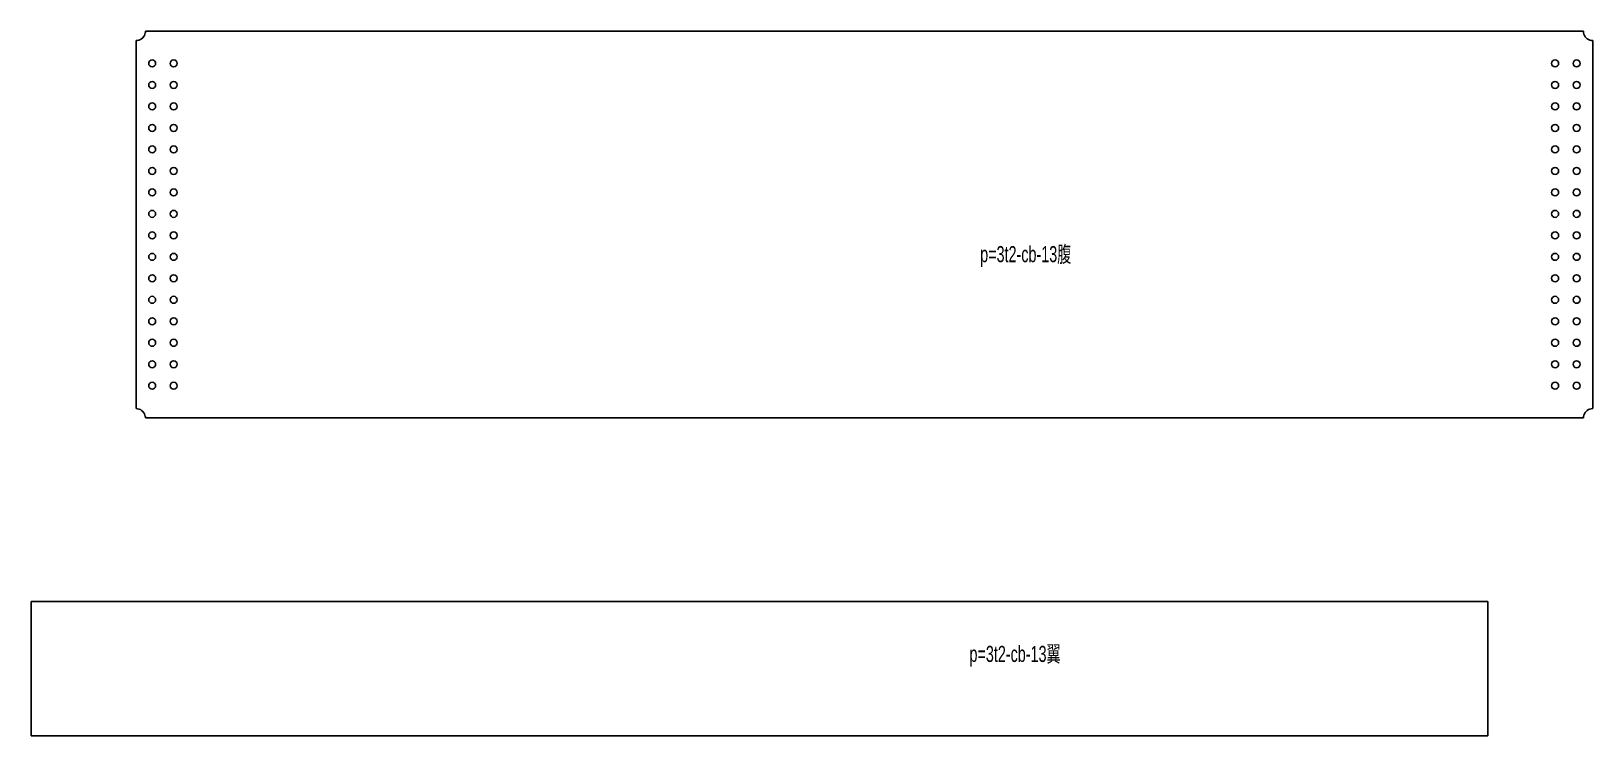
# Model space of a CAD drawing. Header units: millimetres. Extents: x 284 to 6094, y 335 to 2959.
import ezdxf

# ---------------------------------------------------------------- set-up
doc = ezdxf.new("R2010")
doc.units = ezdxf.units.MM
doc.layers.add('PartMark', color=3, linetype='Continuous', lineweight=0)
doc.styles.add('romsim', font='ARIAL.TTF')

msp = doc.modelspace()

# ---------------------------------------------------------------- linework, layer by layer
at = {"color": 7}
for p, q in [((679.6, 2924), (674.1, 2923.6)), ((674.1, 2923.6), (674.1, 1553.6)), ((709.1, 2958.6), (708.7, 2953.1)), ((6059.4, 2958.6), (709.1, 2958.6)), ((6059.9, 2953.1), (6059.4, 2958.6)), ((6094.4, 2923.6), (6089, 2924)), ((6094.4, 1553.6), (6094.4, 2923.6)), ((674.1, 1553.6), (679.6, 1553.2)), ((708.7, 1524.1), (709.1, 1518.6)), ((709.1, 1518.6), (6059.4, 1518.6)), ((6059.4, 1518.6), (6059.9, 1524.1)), ((6089, 1553.2), (6094.4, 1553.6)), ((284.1, 835.4), (284.1, 335.4)), ((5704.4, 835.4), (284.1, 835.4)), ((5704.4, 335.4), (5704.4, 835.4)), ((284.1, 335.4), (5704.4, 335.4))]:
    msp.add_line(p, q, dxfattribs=at)
for centre, radius, start, end in [((674.1, 2958.6), 35, 279, 351), ((6094.4, 2958.6), 35, 189, 261), ((734.1, 2838.6), 13, 0, 180), ((814.1, 2838.6), 13, 0, 180), ((5954.4, 2838.6), 13, 0, 180), ((6034.4, 2838.6), 13, 0, 180), ((734.1, 2838.6), 13, 180, 0), ((814.1, 2838.6), 13, 180, 0), ((5954.4, 2838.6), 13, 180, 0), ((6034.4, 2838.6), 13, 180, 0), ((734.1, 2758.6), 13, 0, 180), ((734.1, 2758.6), 13, 180, 0), ((814.1, 2758.6), 13, 0, 180), ((814.1, 2758.6), 13, 180, 0), ((5954.4, 2758.6), 13, 0, 180), ((5954.4, 2758.6), 13, 180, 0), ((6034.4, 2758.6), 13, 0, 180), ((6034.4, 2758.6), 13, 180, 0), ((734.1, 2678.6), 13, 0, 180), ((734.1, 2678.6), 13, 180, 0), ((814.1, 2678.6), 13, 0, 180), ((814.1, 2678.6), 13, 180, 0), ((5954.4, 2678.6), 13, 0, 180), ((5954.4, 2678.6), 13, 180, 0), ((6034.4, 2678.6), 13, 0, 180), ((6034.4, 2678.6), 13, 180, 0), ((734.1, 2598.6), 13, 0, 180), ((734.1, 2598.6), 13, 180, 0), ((814.1, 2598.6), 13, 0, 180), ((814.1, 2598.6), 13, 180, 0), ((5954.4, 2598.6), 13, 0, 180), ((5954.4, 2598.6), 13, 180, 0), ((6034.4, 2598.6), 13, 0, 180), ((6034.4, 2598.6), 13, 180, 0), ((734.1, 2518.6), 13, 0, 180), ((734.1, 2518.6), 13, 180, 0), ((814.1, 2518.6), 13, 0, 180), ((814.1, 2518.6), 13, 180, 0), ((5954.4, 2518.6), 13, 0, 180), ((5954.4, 2518.6), 13, 180, 0), ((6034.4, 2518.6), 13, 0, 180), ((6034.4, 2518.6), 13, 180, 0), ((734.1, 2438.6), 13, 0, 180), ((814.1, 2438.6), 13, 0, 180), ((5954.4, 2438.6), 13, 0, 180), ((6034.4, 2438.6), 13, 0, 180), ((734.1, 2438.6), 13, 180, 0), ((814.1, 2438.6), 13, 180, 0), ((5954.4, 2438.6), 13, 180, 0), ((6034.4, 2438.6), 13, 180, 0), ((734.1, 2358.6), 13, 0, 180), ((734.1, 2358.6), 13, 180, 0), ((814.1, 2358.6), 13, 0, 180), ((814.1, 2358.6), 13, 180, 0), ((5954.4, 2358.6), 13, 0, 180), ((5954.4, 2358.6), 13, 180, 0), ((6034.4, 2358.6), 13, 0, 180), ((6034.4, 2358.6), 13, 180, 0), ((734.1, 2278.6), 13, 0, 180), ((734.1, 2278.6), 13, 180, 0), ((814.1, 2278.6), 13, 0, 180), ((814.1, 2278.6), 13, 180, 0), ((5954.4, 2278.6), 13, 0, 180), ((5954.4, 2278.6), 13, 180, 0), ((6034.4, 2278.6), 13, 0, 180), ((6034.4, 2278.6), 13, 180, 0), ((734.1, 2198.6), 13, 0, 180), ((814.1, 2198.6), 13, 0, 180), ((5954.4, 2198.6), 13, 0, 180), ((6034.4, 2198.6), 13, 0, 180), ((734.1, 2198.6), 13, 180, 0), ((814.1, 2198.6), 13, 180, 0), ((5954.4, 2198.6), 13, 180, 0), ((6034.4, 2198.6), 13, 180, 0), ((734.1, 2118.6), 13, 0, 180), ((734.1, 2118.6), 13, 180, 0), ((814.1, 2118.6), 13, 0, 180), ((814.1, 2118.6), 13, 180, 0), ((5954.4, 2118.6), 13, 0, 180), ((5954.4, 2118.6), 13, 180, 0), ((6034.4, 2118.6), 13, 0, 180), ((6034.4, 2118.6), 13, 180, 0), ((734.1, 2038.6), 13, 0, 180), ((734.1, 2038.6), 13, 180, 0), ((814.1, 2038.6), 13, 0, 180), ((814.1, 2038.6), 13, 180, 0), ((5954.4, 2038.6), 13, 0, 180), ((5954.4, 2038.6), 13, 180, 0), ((6034.4, 2038.6), 13, 0, 180), ((6034.4, 2038.6), 13, 180, 0), ((734.1, 1958.6), 13, 0, 180), ((734.1, 1958.6), 13, 180, 0), ((814.1, 1958.6), 13, 0, 180), ((814.1, 1958.6), 13, 180, 0), ((5954.4, 1958.6), 13, 0, 180), ((5954.4, 1958.6), 13, 180, 0), ((6034.4, 1958.6), 13, 0, 180), ((6034.4, 1958.6), 13, 180, 0), ((734.1, 1878.6), 13, 0, 180), ((734.1, 1878.6), 13, 180, 0), ((814.1, 1878.6), 13, 0, 180), ((814.1, 1878.6), 13, 180, 0), ((5954.4, 1878.6), 13, 0, 180), ((5954.4, 1878.6), 13, 180, 0), ((6034.4, 1878.6), 13, 0, 180), ((6034.4, 1878.6), 13, 180, 0), ((734.1, 1798.6), 13, 0, 180), ((814.1, 1798.6), 13, 0, 180), ((5954.4, 1798.6), 13, 0, 180), ((6034.4, 1798.6), 13, 0, 180), ((734.1, 1798.6), 13, 180, 0), ((814.1, 1798.6), 13, 180, 0), ((5954.4, 1798.6), 13, 180, 0), ((6034.4, 1798.6), 13, 180, 0), ((734.1, 1718.6), 13, 0, 180), ((734.1, 1718.6), 13, 180, 0), ((814.1, 1718.6), 13, 0, 180), ((814.1, 1718.6), 13, 180, 0), ((5954.4, 1718.6), 13, 0, 180), ((5954.4, 1718.6), 13, 180, 0), ((6034.4, 1718.6), 13, 0, 180), ((6034.4, 1718.6), 13, 180, 0), ((734.1, 1638.6), 13, 0, 180), ((734.1, 1638.6), 13, 180, 0), ((814.1, 1638.6), 13, 0, 180), ((814.1, 1638.6), 13, 180, 0), ((5954.4, 1638.6), 13, 0, 180), ((5954.4, 1638.6), 13, 180, 0), ((6034.4, 1638.6), 13, 0, 180), ((6034.4, 1638.6), 13, 180, 0), ((674.1, 1518.6), 35, 9, 81), ((6094.4, 1518.6), 35, 99, 171)]:
    msp.add_arc(centre, radius, start, end, dxfattribs=at)

# ---------------------------------------------------------------- texts
at = {"layer": 'PartMark', "color": 7, "style": 'romsim', "width": 0.6375}
for s, p in [('p=3t2-cb-13腹', (3815.1, 2098.7)), ('p=3t2-cb-13翼', (3775.3, 610.3))]:
    msp.add_text(s, height=60, dxfattribs=at).set_placement(p)

doc.saveas('drawing.dxf')
